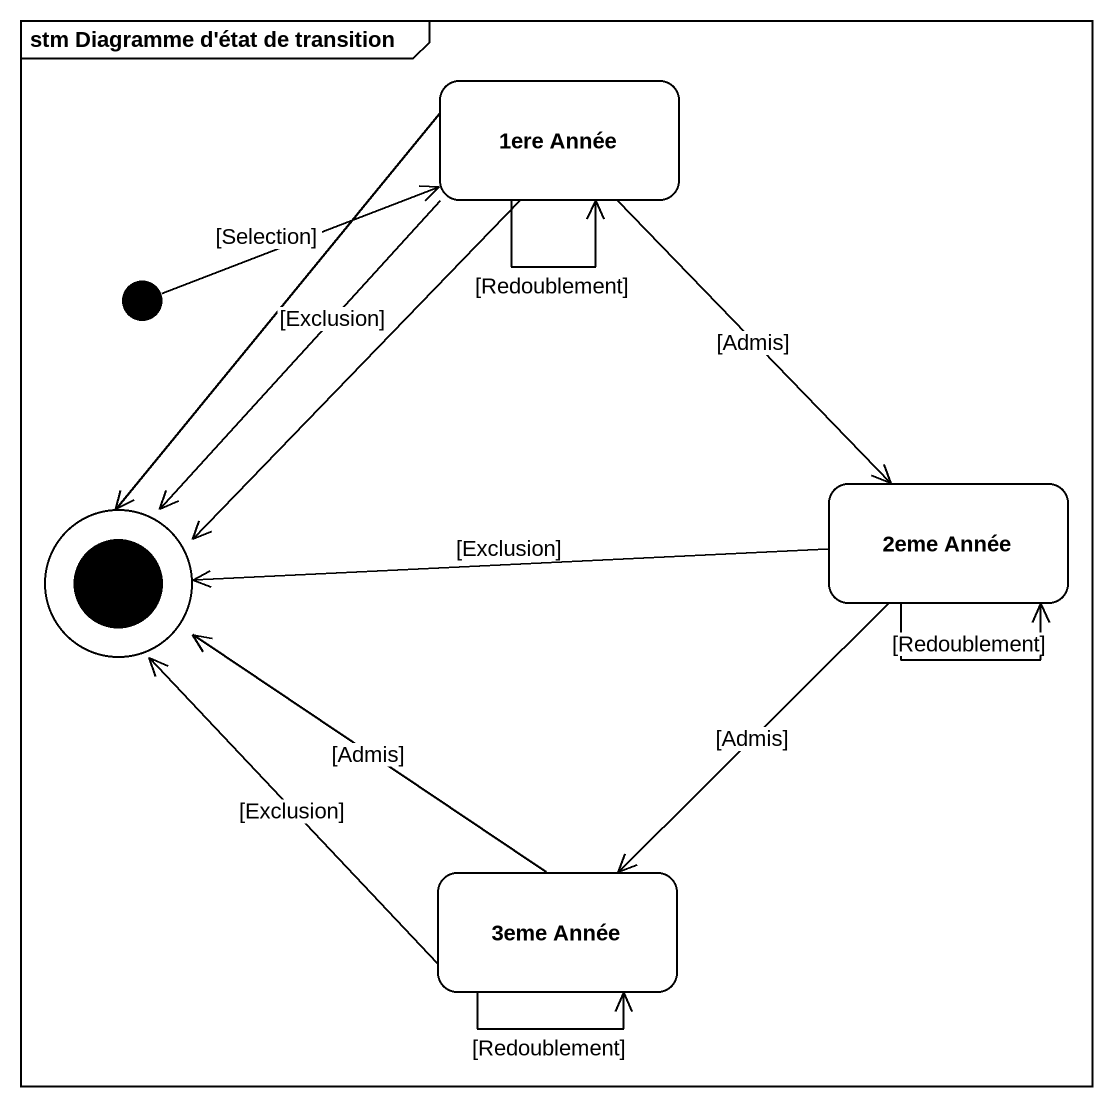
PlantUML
@startuml
mainframe stm Diagramme d'état de transition
hide empty description
state "1ere Année" as s1ere_Année
state "2eme Année" as s2eme_Année
state "3eme Année" as s3eme_Année
[*] -right-> s1ere_Année : [Selection]
s1ere_Année --> s1ere_Année : [Redoublement]
s1ere_Année --> s2eme_Année : [Admis]
s2eme_Année --> s2eme_Année : [Redoublement]
s2eme_Année --> s3eme_Année : [Admis]
s3eme_Année --> s3eme_Année : [Redoublement]
s1ere_Année --> [*] : [Exclusion]
s1ere_Année --> [*]
s1ere_Année --> [*]
s2eme_Année -left-> [*] : [Exclusion]
s3eme_Année -up-> [*] : [Admis]
s3eme_Année -up-> [*] : [Exclusion]
@enduml
